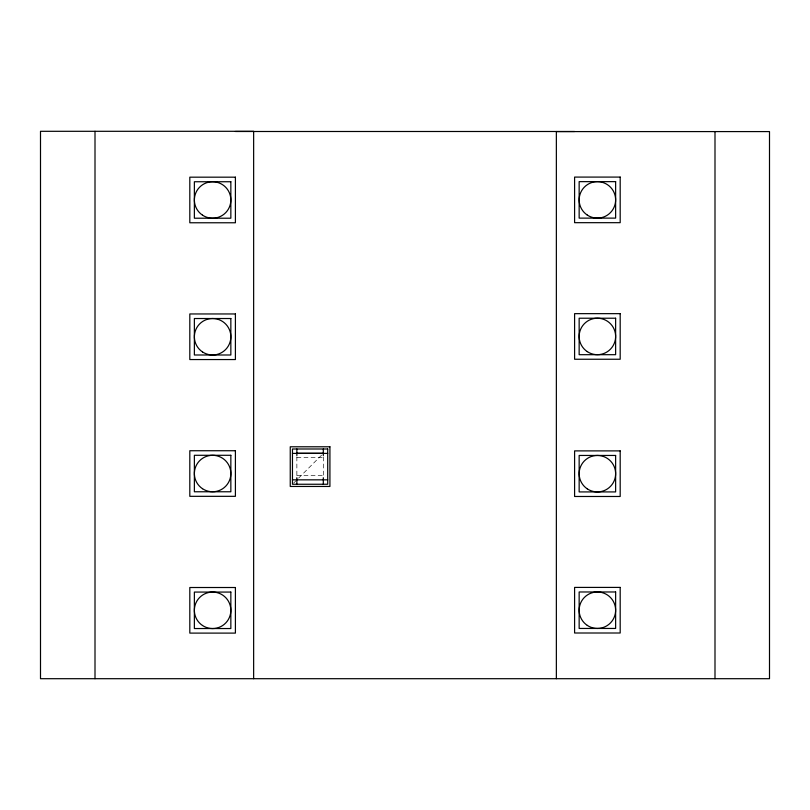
<?xml version="1.0" encoding="UTF-8"?>
<svg xmlns="http://www.w3.org/2000/svg" width="810" height="810" viewBox="0 0 810 810"><rect width="100%" height="100%" fill="white"/><g stroke="black" fill="none" stroke-linecap="round" stroke-linejoin="round"><path stroke-width="0.61" stroke-dasharray="4.05 3.04" d="M293.564 483.155L296.045 480.674M298.627 478.082L321.55 455.169M296.865 457.68L323.311 457.68M296.865 475.571L323.311 475.571M323.311 456.911L323.311 478.872M296.865 456.911L296.865 478.872"/><path stroke-width="1.21" d="M235.406 131.493L574.594 131.493M556.359 131.584L769.5 131.584L769.5 678.699L40.5 678.699L40.5 131.301L253.641 131.301L253.641 678.699M296.865 453.266L323.311 453.266M292.461 453.397L327.716 453.397M292.461 479.844L327.716 479.844M714.997 131.584L714.997 678.699M556.359 131.493L556.359 678.699M323.311 448.993L323.311 455.544M323.311 477.708L323.311 484.248M296.865 448.993L296.865 455.544M296.865 477.708L296.865 484.248M95.003 131.301L95.003 678.699M235.406 177.177L189.813 177.177L189.813 222.77L235.406 222.77L235.406 177.177M620.187 177.086L574.594 177.086L574.594 222.679L620.187 222.679L620.187 177.086M230.85 181.744L194.37 181.744L194.37 218.214L230.85 218.214L230.85 181.744M615.63 181.642L579.15 181.642L579.15 218.123L615.63 218.123L615.63 181.642M620.187 313.652L574.594 313.652L574.594 359.245L620.187 359.245L620.187 313.652M235.406 313.956L189.813 313.956L189.813 359.549L235.406 359.549L235.406 313.956M615.63 318.219L579.15 318.219L579.15 354.689L615.63 354.689L615.63 318.219M230.85 318.522L194.37 318.522L194.37 354.993L230.85 354.993L230.85 318.522M329.923 446.786L290.253 446.786L290.253 486.456L329.923 486.456L329.923 446.786M327.716 448.993L292.461 448.993L292.461 484.248L327.716 484.248L327.716 448.993M235.406 450.735L189.813 450.735L189.813 496.327L235.406 496.327L235.406 450.735M620.187 450.886L574.594 450.886L574.594 496.479L620.187 496.479L620.187 450.886M230.85 455.291L194.37 455.291L194.37 491.771L230.85 491.771L230.85 455.291M615.63 455.453L579.15 455.453L579.15 491.923L615.63 491.923L615.63 455.453M620.187 587.412L574.594 587.412L574.594 633.005L620.187 633.005L620.187 587.412M235.406 587.513L189.813 587.513L189.813 633.106L235.406 633.106L235.406 587.513M615.63 591.978L579.15 591.978L579.15 628.449L615.63 628.449L615.63 591.978M230.85 592.069L194.37 592.069L194.37 628.54L230.85 628.54L230.85 592.069M587.27 625.381A18.235 18.235 0 0 0 615.59 611.388A18.235 18.235 0 0 0 589.315 593.862A18.235 18.235 0 0 0 587.27 625.381M587.27 488.855A18.235 18.235 0 0 0 615.59 474.862A18.235 18.235 0 0 0 589.315 457.336A18.235 18.235 0 0 0 587.27 488.855M587.27 351.621A18.235 18.235 0 0 0 615.59 337.628A18.235 18.235 0 0 0 589.315 320.102A18.235 18.235 0 0 0 587.27 351.621M587.27 215.055A18.235 18.235 0 0 0 615.59 201.062A18.235 18.235 0 0 0 589.315 183.536A18.235 18.235 0 0 0 587.27 215.055M202.49 351.925A18.235 18.235 0 0 0 230.809 337.932A18.235 18.235 0 0 0 204.535 320.406A18.235 18.235 0 0 0 202.49 351.925M202.49 488.703A18.235 18.235 0 0 0 230.809 474.711A18.235 18.235 0 0 0 204.535 457.184A18.235 18.235 0 0 0 202.49 488.703M202.49 625.482A18.235 18.235 0 0 0 230.809 611.489A18.235 18.235 0 0 0 204.535 593.953A18.235 18.235 0 0 0 202.49 625.482M202.49 215.146A18.235 18.235 0 0 0 230.809 201.153A18.235 18.235 0 0 0 204.535 183.627A18.235 18.235 0 0 0 202.49 215.146"/></g></svg>
